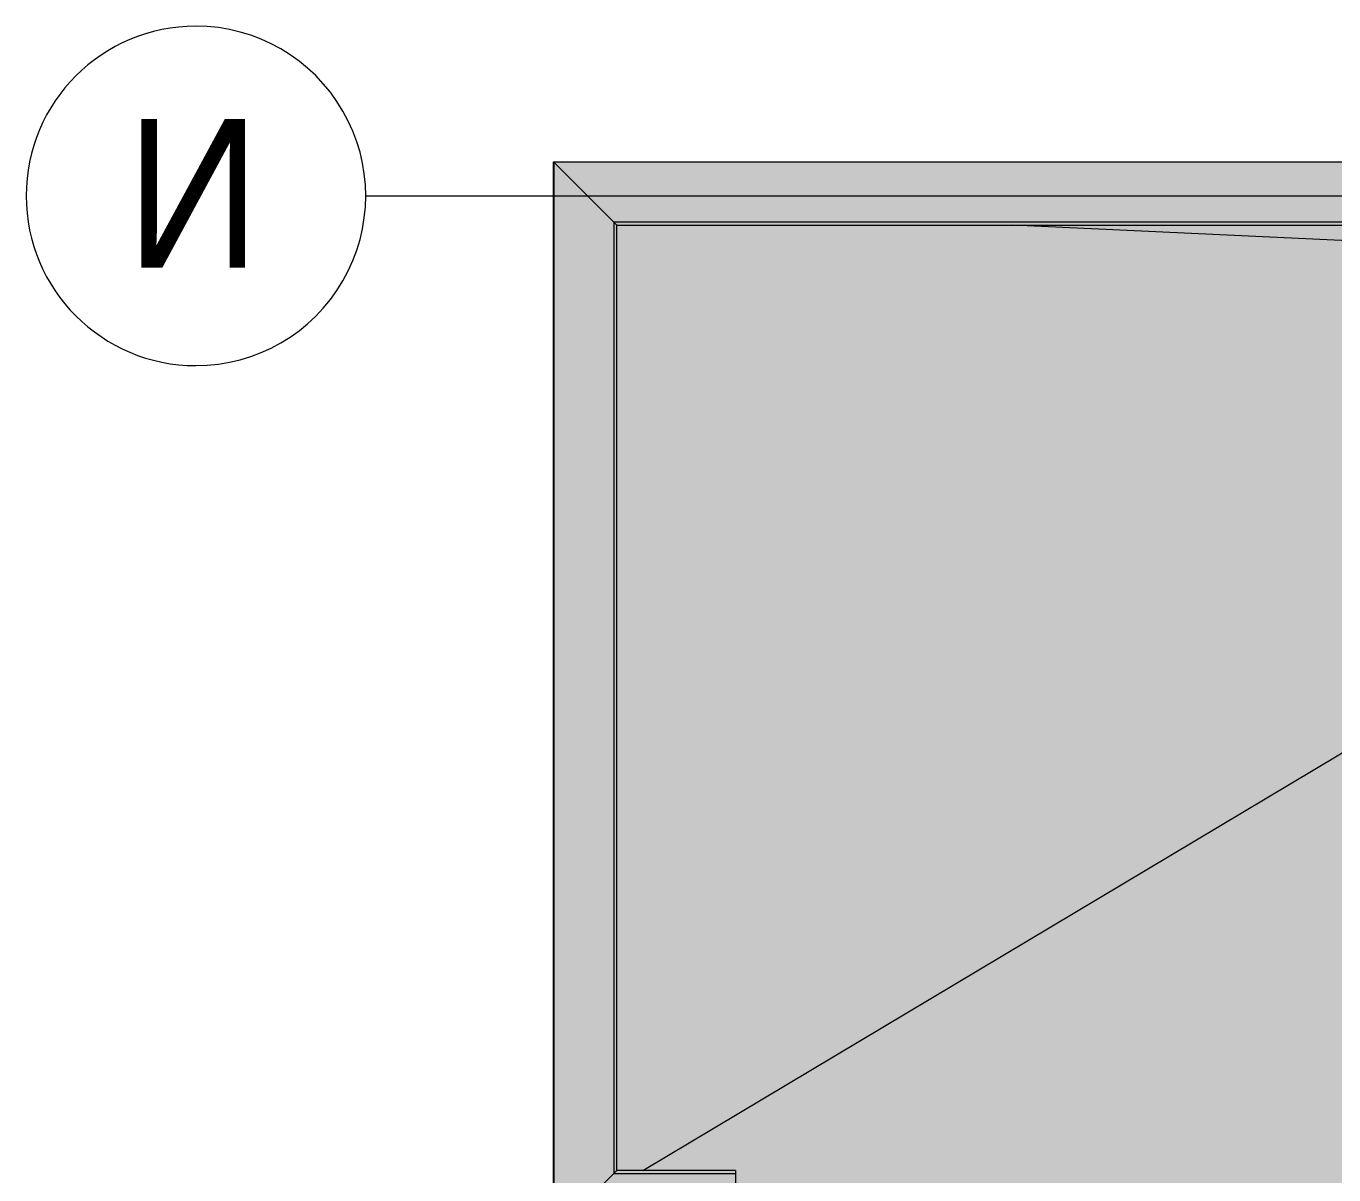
# Model space of a CAD drawing. Header units: millimetres. Extents: x -8624 to 194831, y -8553 to 29000.
# Drawn here: x -8624 to 6781, y 15466 to 29000 of the extents above; entities that cross this region are included whole.
import ezdxf

# ---------------------------------------------------------------- set-up
doc = ezdxf.new("R2010")
doc.units = ezdxf.units.MM
for name, color, linetype, lineweight in [('A-DETL', 7, 'Continuous', 5), ('A-GENM', 7, 'Continuous', 5), ('Оси', 7, 'Continuous', 9), ('Оси-1', 7, 'Continuous', 20)]:
    doc.layers.add(name, color=color, linetype=linetype, lineweight=lineweight)
doc.layers.add('A-DETL-GENF-1', color=7, linetype='Continuous', lineweight=9, true_color=0xc0c0c0, transparency=0.4)
doc.layers.add('A-FLOR-1', color=7, linetype='Continuous', lineweight=5, true_color=0xb7b7b7)
doc.layers.add('A-GENM-1', color=7, linetype='Continuous', lineweight=5, true_color=0x737373)
doc.styles.add('Arial', font='arial.ttf', dxfattribs={"width": 0.9, "height": 1750})

# ---------------------------------------------------------------- blocks, each defined once
blk = doc.blocks.new('парапет1 - парапет-18629556-3_1_1_птичка копия 1')
at = {"layer": 'A-GENM'}
for p, q in [((-2411, 27400), (33928, 27400)), ((-2411, 14773), (-2411, 27400))]:
    blk.add_line(p, q, dxfattribs=at)
at = {"layer": 'A-GENM-1'}
for p, q in [((-2409, 27398), (-1702, 26691)), ((33219, 26691), (-1702, 26691)), ((-1702, 26691), (-1666, 26655)), ((-1702, 26691), (-1702, 15482)), ((-1665, 26654), (33182, 26654)), ((-1665, 23215), (-1665, 26654)), ((-1665, 15519), (-1665, 23211)), ((-2409, 14775), (-1702, 15482)), ((-1702, 15482), (-1666, 15518)), ((-1702, 15482), (-268, 15482)), ((-268, 15519), (-1665, 15519)), ((-268, 15519), (-268, 15518)), ((-268, 15518), (-268, 15482)), ((-268, 15482), (-268, 15358))]:
    blk.add_line(p, q, dxfattribs=at)
for points in [[(-1666, 26655), (-1665, 26654), (-1665, 26654), (-1665, 26654), (-1665, 26654)], [(-1666, 15518), (-1665, 15519), (-1665, 15519), (-1665, 15519), (-1665, 15519)]]:
    blk.add_open_spline(points, degree=3, dxfattribs=at)
blk = doc.blocks.new('Ось сетки - D8-29747960-3_1_1_птичка копия 1')
at = {"layer": 'Оси-1'}
for start, end in [(360, 180), (180, 360)]:
    blk.add_arc((0, 0), 4, start, end, dxfattribs=at)

msp = doc.modelspace()

# ---------------------------------------------------------------- hatches: boundary and pattern name
at = {"layer": 'A-DETL-GENF-1'}
msp.add_hatch(color=256, dxfattribs=at).paths.add_polyline_path([(-309.4, 14774.9), (-268, 14774.9), (-268, 15358), (38760, 15358), (38760, 23888.3), (33928.1, 23888.3), (33928.1, 27398.1), (-2409.1, 27398.1), (-2409.1, 14774.9), (-1200.5, 14774.9)])

# ---------------------------------------------------------------- linework, layer by layer
at = {"layer": 'A-DETL'}
for p, q in [((33928.1, 27398.1), (-2409.1, 27398.1)), ((-2409.1, 27398.1), (-2409.1, 14774.9))]:
    msp.add_line(p, q, dxfattribs=at)
at = {"layer": 'A-FLOR-1'}
for p, q in [((14310, 26130), (3000.3, 26653.6)), ((-1358.1, 15518.4), (14310, 24880))]:
    msp.add_line(p, q, dxfattribs=at)
at = {"layer": 'Оси'}
msp.add_line((-4624.3, 27000), (7875.7, 27000), dxfattribs=at)

# ---------------------------------------------------------------- block references
at = {"layer": 'A-GENM'}
msp.add_blockref('парапет1 - парапет-18629556-3_1_1_птичка копия 1', (0, 0), dxfattribs=at)
at = {"layer": 'Оси-1', "xscale": 499.9999999999995, "yscale": 499.9999999999995, "zscale": 499.9999999999995, "rotation": 269.9999999999995}
msp.add_blockref('Ось сетки - D8-29747960-3_1_1_птичка копия 1', (-6624.3, 27000), dxfattribs=at)

# ---------------------------------------------------------------- texts
at = {"layer": 'Оси', "insert": (-7446.7, 27905.2), "char_height": 1750, "width": 1948.101, "attachment_point": 1, "style": 'Arial'}
msp.add_mtext('\\fArial|b0|i0|c204|p34|;\\W.9;И', dxfattribs=at)

doc.saveas('drawing.dxf')
